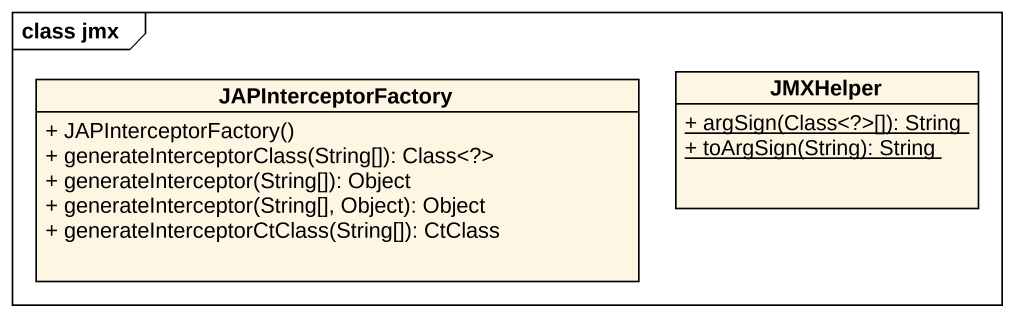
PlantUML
@startuml
mainframe class jmx
hide circle
hide empty members
skinparam classAttributeIconSize 0
class JMXHelper {
  {static} + argSign(Class<?>[]): String
  {static} + toArgSign(String): String
}
class JAPInterceptorFactory {
  + JAPInterceptorFactory()
  + generateInterceptorClass(String[]): Class<?>
  + generateInterceptor(String[]): Object
  + generateInterceptor(String[], Object): Object
  + generateInterceptorCtClass(String[]): CtClass
}
@enduml
